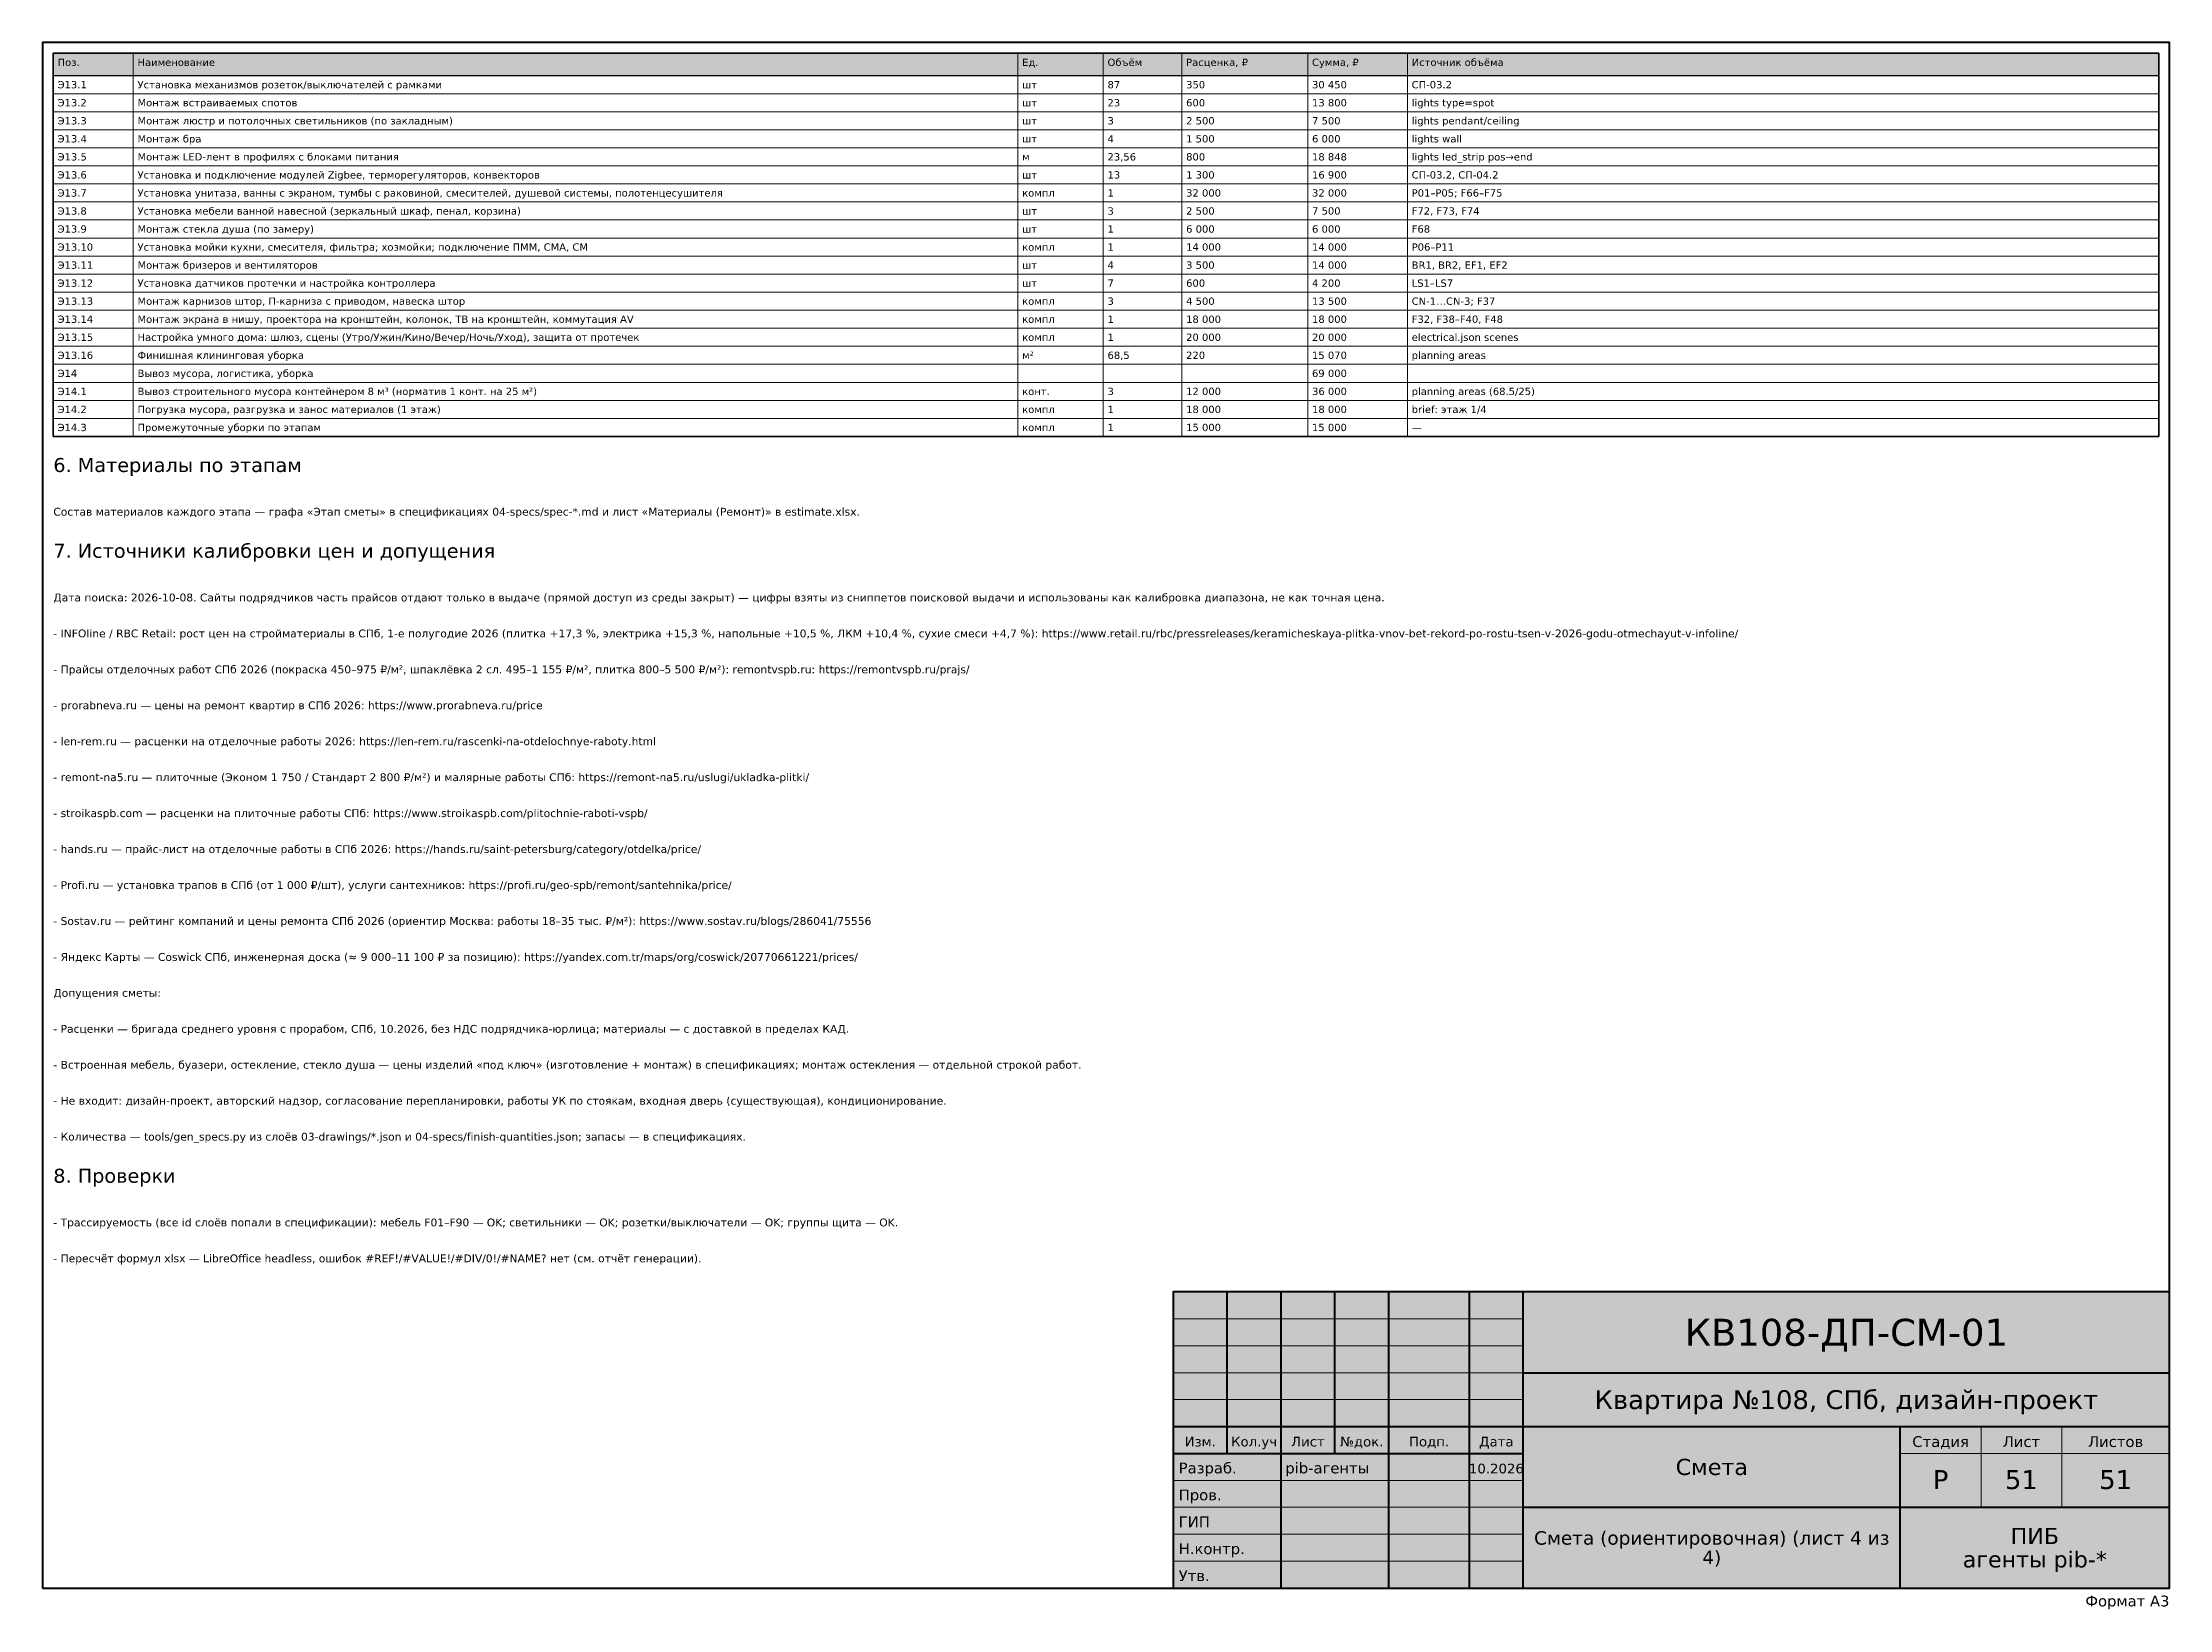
# Model space of a CAD drawing. Header units: millimetres. Extents: x 20 to 415, y 1 to 292.
import ezdxf
from ezdxf.enums import TextEntityAlignment as Align

# ---------------------------------------------------------------- set-up
doc = ezdxf.new("R2010")
doc.units = ezdxf.units.MM
doc.layers.add('FRAME', color=7, linetype='CONTINUOUS')
doc.layers.add('TEXT', color=7, linetype='CONTINUOUS')
doc.styles.add('GOST', font='DejaVuSans.ttf')

msp = doc.modelspace()

# ---------------------------------------------------------------- hatches: boundary and pattern name
at = {"layer": 'FRAME', "true_color": 0xffffff}
h = msp.add_hatch(color=7, dxfattribs=at)
h.dxf.hatch_style = 1
h.paths.add_polyline_path([(230, 5), (415, 5), (415, 60), (230, 60)])
at = {"layer": 'TEXT', "true_color": 0xe6e6e6}
h = msp.add_hatch(color=7, dxfattribs=at)
h.dxf.hatch_style = 1
h.paths.add_polyline_path([(22, 285.85), (413, 285.85), (413, 290), (22, 290)])

# ---------------------------------------------------------------- linework, layer by layer
at = {"layer": 'FRAME', "color": 7, "lineweight": 50}
for points in [[(20, 5), (415, 5), (415, 292), (20, 292)], [(230, 5), (415, 5), (415, 60), (230, 60)]]:
    msp.add_lwpolyline(points, close=True, dxfattribs=at)
for points in [[(240, 30), (240, 60)], [(250, 5), (250, 60)], [(260, 30), (260, 60)], [(270, 5), (270, 60)], [(285, 5), (285, 60)], [(295, 5), (295, 60)], [(295, 45), (415, 45)], [(230, 35), (295, 35)], [(295, 35), (415, 35)], [(365, 5), (365, 35)], [(230, 30), (295, 30)], [(295, 20), (415, 20)]]:
    msp.add_lwpolyline(points, dxfattribs=at)
at = {"layer": 'FRAME', "color": 7, "lineweight": 20}
for points in [[(230, 55), (295, 55)], [(230, 50), (295, 50)], [(230, 45), (295, 45)], [(230, 40), (295, 40)], [(380, 20), (380, 35)], [(395, 20), (395, 35)], [(365, 30), (415, 30)], [(230, 25), (295, 25)], [(230, 20), (295, 20)], [(230, 15), (295, 15)], [(230, 10), (295, 10)]]:
    msp.add_lwpolyline(points, dxfattribs=at)
at = {"layer": 'TEXT', "color": 7, "lineweight": 25}
msp.add_lwpolyline([(22, 285.85), (413, 285.85), (413, 290), (22, 290)], close=True, dxfattribs=at)
at = {"layer": 'TEXT', "color": 7, "lineweight": 15}
for points in [[(22, 290), (22, 285.85)], [(36.84, 290), (36.84, 285.85)], [(201.13, 290), (201.13, 285.85)], [(216.98, 290), (216.98, 285.85)], [(231.58, 290), (231.58, 285.85)], [(254.96, 290), (254.96, 285.85)], [(273.47, 290), (273.47, 285.85)], [(413, 290), (413, 285.85)], [(22, 285.85), (22, 282.5)], [(36.84, 285.85), (36.84, 282.5)], [(201.13, 285.85), (201.13, 282.5)], [(216.98, 285.85), (216.98, 282.5)], [(231.58, 285.85), (231.58, 282.5)], [(254.96, 285.85), (254.96, 282.5)], [(273.47, 285.85), (273.47, 282.5)], [(413, 285.85), (413, 282.5)], [(22, 282.5), (22, 279.15)], [(36.84, 282.5), (36.84, 279.15)], [(201.13, 282.5), (201.13, 279.15)], [(216.98, 282.5), (216.98, 279.15)], [(231.58, 282.5), (231.58, 279.15)], [(254.96, 282.5), (254.96, 279.15)], [(273.47, 282.5), (273.47, 279.15)], [(413, 282.5), (413, 279.15)], [(22, 279.15), (22, 275.8)], [(36.84, 279.15), (36.84, 275.8)], [(201.13, 279.15), (201.13, 275.8)], [(216.98, 279.15), (216.98, 275.8)], [(231.58, 279.15), (231.58, 275.8)], [(254.96, 279.15), (254.96, 275.8)], [(273.47, 279.15), (273.47, 275.8)], [(413, 279.15), (413, 275.8)], [(22, 275.8), (22, 272.45)], [(36.84, 275.8), (36.84, 272.45)], [(201.13, 275.8), (201.13, 272.45)], [(216.98, 275.8), (216.98, 272.45)], [(231.58, 275.8), (231.58, 272.45)], [(254.96, 275.8), (254.96, 272.45)], [(273.47, 275.8), (273.47, 272.45)], [(413, 275.8), (413, 272.45)], [(22, 272.45), (22, 269.1)], [(22, 269.1), (22, 265.75)], [(36.84, 272.45), (36.84, 269.1)], [(36.84, 269.1), (36.84, 265.75)], [(201.13, 272.45), (201.13, 269.1)], [(201.13, 269.1), (201.13, 265.75)], [(216.98, 272.45), (216.98, 269.1)], [(216.98, 269.1), (216.98, 265.75)], [(231.58, 272.45), (231.58, 269.1)], [(231.58, 269.1), (231.58, 265.75)], [(254.96, 272.45), (254.96, 269.1)], [(254.96, 269.1), (254.96, 265.75)], [(273.47, 272.45), (273.47, 269.1)], [(273.47, 269.1), (273.47, 265.75)], [(413, 272.45), (413, 269.1)], [(413, 269.1), (413, 265.75)], [(22, 265.75), (22, 262.4)], [(36.84, 265.75), (36.84, 262.4)], [(201.13, 265.75), (201.13, 262.4)], [(216.98, 265.75), (216.98, 262.4)], [(231.58, 265.75), (231.58, 262.4)], [(254.96, 265.75), (254.96, 262.4)], [(273.47, 265.75), (273.47, 262.4)], [(413, 265.75), (413, 262.4)], [(22, 262.4), (22, 259.05)], [(36.84, 262.4), (36.84, 259.05)], [(201.13, 262.4), (201.13, 259.05)], [(216.98, 262.4), (216.98, 259.05)], [(231.58, 262.4), (231.58, 259.05)], [(254.96, 262.4), (254.96, 259.05)], [(273.47, 262.4), (273.47, 259.05)], [(413, 262.4), (413, 259.05)], [(22, 259.05), (22, 255.7)], [(36.84, 259.05), (36.84, 255.7)], [(201.13, 259.05), (201.13, 255.7)], [(216.98, 259.05), (216.98, 255.7)], [(231.58, 259.05), (231.58, 255.7)], [(254.96, 259.05), (254.96, 255.7)], [(273.47, 259.05), (273.47, 255.7)], [(413, 259.05), (413, 255.7)], [(22, 255.7), (22, 252.35)], [(36.84, 255.7), (36.84, 252.35)], [(201.13, 255.7), (201.13, 252.35)], [(216.98, 255.7), (216.98, 252.35)], [(231.58, 255.7), (231.58, 252.35)], [(254.96, 255.7), (254.96, 252.35)], [(273.47, 255.7), (273.47, 252.35)], [(413, 255.7), (413, 252.35)], [(22, 252.35), (22, 249)], [(22, 249), (22, 245.65)], [(36.84, 252.35), (36.84, 249)], [(36.84, 249), (36.84, 245.65)], [(201.13, 252.35), (201.13, 249)], [(201.13, 249), (201.13, 245.65)], [(216.98, 252.35), (216.98, 249)], [(216.98, 249), (216.98, 245.65)], [(231.58, 252.35), (231.58, 249)], [(231.58, 249), (231.58, 245.65)], [(254.96, 252.35), (254.96, 249)], [(254.96, 249), (254.96, 245.65)], [(273.47, 252.35), (273.47, 249)], [(273.47, 249), (273.47, 245.65)], [(413, 252.35), (413, 249)], [(413, 249), (413, 245.65)], [(22, 245.65), (22, 242.3)], [(36.84, 245.65), (36.84, 242.3)], [(201.13, 245.65), (201.13, 242.3)], [(216.98, 245.65), (216.98, 242.3)], [(231.58, 245.65), (231.58, 242.3)], [(254.96, 245.65), (254.96, 242.3)], [(273.47, 245.65), (273.47, 242.3)], [(413, 245.65), (413, 242.3)], [(22, 242.3), (22, 238.95)], [(36.84, 242.3), (36.84, 238.95)], [(201.13, 242.3), (201.13, 238.95)], [(216.98, 242.3), (216.98, 238.95)], [(231.58, 242.3), (231.58, 238.95)], [(254.96, 242.3), (254.96, 238.95)], [(273.47, 242.3), (273.47, 238.95)], [(413, 242.3), (413, 238.95)], [(22, 238.95), (22, 235.6)], [(36.84, 238.95), (36.84, 235.6)], [(201.13, 238.95), (201.13, 235.6)], [(216.98, 238.95), (216.98, 235.6)], [(231.58, 238.95), (231.58, 235.6)], [(254.96, 238.95), (254.96, 235.6)], [(273.47, 238.95), (273.47, 235.6)], [(413, 238.95), (413, 235.6)], [(22, 235.6), (22, 232.25)], [(36.84, 235.6), (36.84, 232.25)], [(201.13, 235.6), (201.13, 232.25)], [(216.98, 235.6), (216.98, 232.25)], [(231.58, 235.6), (231.58, 232.25)], [(254.96, 235.6), (254.96, 232.25)], [(273.47, 235.6), (273.47, 232.25)], [(413, 235.6), (413, 232.25)], [(22, 232.25), (22, 228.9)], [(36.84, 232.25), (36.84, 228.9)], [(201.13, 232.25), (201.13, 228.9)], [(216.98, 232.25), (216.98, 228.9)], [(231.58, 232.25), (231.58, 228.9)], [(254.96, 232.25), (254.96, 228.9)], [(273.47, 232.25), (273.47, 228.9)], [(413, 232.25), (413, 228.9)], [(22, 228.9), (22, 225.55)], [(22, 225.55), (22, 222.2)], [(36.84, 228.9), (36.84, 225.55)], [(36.84, 225.55), (36.84, 222.2)], [(201.13, 228.9), (201.13, 225.55)], [(201.13, 225.55), (201.13, 222.2)], [(216.98, 228.9), (216.98, 225.55)], [(216.98, 225.55), (216.98, 222.2)], [(231.58, 228.9), (231.58, 225.55)], [(231.58, 225.55), (231.58, 222.2)], [(254.96, 228.9), (254.96, 225.55)], [(254.96, 225.55), (254.96, 222.2)], [(273.47, 228.9), (273.47, 225.55)], [(273.47, 225.55), (273.47, 222.2)], [(413, 228.9), (413, 225.55)], [(413, 225.55), (413, 222.2)], [(22, 222.2), (22, 218.85)], [(36.84, 222.2), (36.84, 218.85)], [(201.13, 222.2), (201.13, 218.85)], [(216.98, 222.2), (216.98, 218.85)], [(231.58, 222.2), (231.58, 218.85)], [(254.96, 222.2), (254.96, 218.85)], [(273.47, 222.2), (273.47, 218.85)], [(413, 222.2), (413, 218.85)]]:
    msp.add_lwpolyline(points, dxfattribs=at)
at = {"layer": 'TEXT', "color": 7, "lineweight": 35}
msp.add_lwpolyline([(22, 218.85), (413, 218.85), (413, 290), (22, 290)], close=True, dxfattribs=at)
at = {"layer": 'TEXT', "color": 7, "lineweight": 15}
for points in [[(22, 282.5), (413, 282.5), (413, 285.85), (22, 285.85)], [(22, 279.15), (413, 279.15), (413, 282.5), (22, 282.5)], [(22, 275.8), (413, 275.8), (413, 279.15), (22, 279.15)], [(22, 272.45), (413, 272.45), (413, 275.8), (22, 275.8)], [(22, 269.1), (413, 269.1), (413, 272.45), (22, 272.45)], [(22, 265.75), (413, 265.75), (413, 269.1), (22, 269.1)], [(22, 262.4), (413, 262.4), (413, 265.75), (22, 265.75)], [(22, 259.05), (413, 259.05), (413, 262.4), (22, 262.4)], [(22, 255.7), (413, 255.7), (413, 259.05), (22, 259.05)], [(22, 252.35), (413, 252.35), (413, 255.7), (22, 255.7)], [(22, 249), (413, 249), (413, 252.35), (22, 252.35)], [(22, 245.65), (413, 245.65), (413, 249), (22, 249)], [(22, 242.3), (413, 242.3), (413, 245.65), (22, 245.65)], [(22, 238.95), (413, 238.95), (413, 242.3), (22, 242.3)], [(22, 235.6), (413, 235.6), (413, 238.95), (22, 238.95)], [(22, 232.25), (413, 232.25), (413, 235.6), (22, 235.6)], [(22, 228.9), (413, 228.9), (413, 232.25), (22, 232.25)], [(22, 225.55), (413, 225.55), (413, 228.9), (22, 228.9)], [(22, 222.2), (413, 222.2), (413, 225.55), (22, 225.55)], [(22, 218.85), (413, 218.85), (413, 222.2), (22, 222.2)]]:
    msp.add_lwpolyline(points, close=True, dxfattribs=at)

# ---------------------------------------------------------------- texts
at = {"layer": 'FRAME', "color": 7, "style": 'GOST'}
for s, height, p in [('КВ108-ДП-СМ-01', 5, (355, 50)), ('Квартира №108, СПб, дизайн-проект', 3.5, (355, 38.25)), ('Изм.', 1.8, (235, 31.3)), ('Кол.уч', 1.8, (245, 31.3)), ('Лист', 1.8, (255, 31.3)), ('№док.', 1.8, (265, 31.3)), ('Подп.', 1.8, (277.5, 31.3)), ('Дата', 1.8, (290, 31.3)), ('Стадия', 2, (372.5, 31.2)), ('Лист', 2, (387.5, 31.2)), ('Листов', 2, (405, 31.2)), ('10.2026', 1.8, (290, 26.3)), ('Смета', 3, (330, 26)), ('Р', 3.5, (372.5, 23.4)), ('51', 3.5, (387.5, 23.4)), ('51', 3.5, (405, 23.4)), ('ПИБ', 3, (390, 13.18)), ('Смета (ориентировочная) (лист 4 из', 2.5, (330, 13.06)), ('4)', 2.5, (330, 9.44)), ('агенты pib-*', 3, (390, 8.83))]:
    msp.add_text(s, height=height, dxfattribs=at).set_placement(p, align=Align.CENTER)
for s, p in [('Разраб.', (231, 26.3)), ('pib-агенты', (250.8, 26.3)), ('Пров.', (231, 21.3)), ('ГИП', (231, 16.3)), ('Н.контр.', (231, 11.3)), ('Утв.', (231, 6.3))]:
    msp.add_text(s, height=2, dxfattribs=at).set_placement(p)
msp.add_text('Формат A3', height=2, dxfattribs=at).set_placement((415, 1.6), align=Align.RIGHT)
at = {"layer": 'TEXT', "color": 7, "style": 'GOST'}
for s, height, p in [('Поз.', 1.35, (22.8, 287.65)), ('Наименование', 1.35, (37.64, 287.65)), ('Ед.', 1.35, (201.93, 287.65)), ('Объём', 1.35, (217.78, 287.65)), ('Расценка, ₽', 1.35, (232.38, 287.65)), ('Сумма, ₽', 1.35, (255.76, 287.65)), ('Источник объёма', 1.35, (274.27, 287.65)), ('Э13.1', 1.35, (22.8, 283.5)), ('Установка механизмов розеток/выключателей с рамками', 1.35, (37.64, 283.5)), ('шт', 1.35, (201.93, 283.5)), ('87', 1.35, (217.78, 283.5)), ('350', 1.35, (232.38, 283.5)), ('30 450', 1.35, (255.76, 283.5)), ('СП-03.2', 1.35, (274.27, 283.5)), ('Э13.2', 1.35, (22.8, 280.15)), ('Монтаж встраиваемых спотов', 1.35, (37.64, 280.15)), ('шт', 1.35, (201.93, 280.15)), ('23', 1.35, (217.78, 280.15)), ('600', 1.35, (232.38, 280.15)), ('13 800', 1.35, (255.76, 280.15)), ('lights type=spot', 1.35, (274.27, 280.15)), ('Э13.3', 1.35, (22.8, 276.8)), ('Монтаж люстр и потолочных светильников (по закладным)', 1.35, (37.64, 276.8)), ('шт', 1.35, (201.93, 276.8)), ('3', 1.35, (217.78, 276.8)), ('2 500', 1.35, (232.38, 276.8)), ('7 500', 1.35, (255.76, 276.8)), ('lights pendant/ceiling', 1.35, (274.27, 276.8)), ('Э13.4', 1.35, (22.8, 273.45)), ('Монтаж бра', 1.35, (37.64, 273.45)), ('шт', 1.35, (201.93, 273.45)), ('4', 1.35, (217.78, 273.45)), ('1 500', 1.35, (232.38, 273.45)), ('6 000', 1.35, (255.76, 273.45)), ('lights wall', 1.35, (274.27, 273.45)), ('Э13.5', 1.35, (22.8, 270.1)), ('Монтаж LED-лент в профилях с блоками питания', 1.35, (37.64, 270.1)), ('м', 1.35, (201.93, 270.1)), ('23,56', 1.35, (217.78, 270.1)), ('800', 1.35, (232.38, 270.1)), ('18 848', 1.35, (255.76, 270.1)), ('lights led_strip pos→end', 1.35, (274.27, 270.1)), ('Э13.6', 1.35, (22.8, 266.75)), ('Э13.7', 1.35, (22.8, 263.4)), ('Установка и подключение модулей Zigbee, терморегуляторов, конвекторов', 1.35, (37.64, 266.75)), ('Установка унитаза, ванны с экраном, тумбы с раковиной, смесителей, душевой системы, полотенцесушителя', 1.35, (37.64, 263.4)), ('шт', 1.35, (201.93, 266.75)), ('13', 1.35, (217.78, 266.75)), ('1', 1.35, (217.78, 263.4)), ('32 000', 1.35, (232.38, 263.4)), ('1 300', 1.35, (232.38, 266.75)), ('32 000', 1.35, (255.76, 263.4)), ('16 900', 1.35, (255.76, 266.75)), ('СП-03.2, СП-04.2', 1.35, (274.27, 266.75)), ('P01–P05; F66–F75', 1.35, (274.27, 263.4)), ('Э13.8', 1.35, (22.8, 260.05)), ('Установка мебели ванной навесной (зеркальный шкаф, пенал, корзина)', 1.35, (37.64, 260.05)), ('компл', 1.35, (201.93, 263.4)), ('шт', 1.35, (201.93, 260.05)), ('3', 1.35, (217.78, 260.05)), ('2 500', 1.35, (232.38, 260.05)), ('7 500', 1.35, (255.76, 260.05)), ('F72, F73, F74', 1.35, (274.27, 260.05)), ('Э13.9', 1.35, (22.8, 256.7)), ('Монтаж стекла душа (по замеру)', 1.35, (37.64, 256.7)), ('шт', 1.35, (201.93, 256.7)), ('1', 1.35, (217.78, 256.7)), ('6 000', 1.35, (232.38, 256.7)), ('6 000', 1.35, (255.76, 256.7)), ('F68', 1.35, (274.27, 256.7)), ('Э13.10', 1.35, (22.8, 253.35)), ('Установка мойки кухни, смесителя, фильтра; хозмойки; подключение ПММ, СМА, СМ', 1.35, (37.64, 253.35)), ('компл', 1.35, (201.93, 253.35)), ('1', 1.35, (217.78, 253.35)), ('14 000', 1.35, (232.38, 253.35)), ('14 000', 1.35, (255.76, 253.35)), ('P06–P11', 1.35, (274.27, 253.35)), ('Э13.11', 1.35, (22.8, 250)), ('Монтаж бризеров и вентиляторов', 1.35, (37.64, 250)), ('шт', 1.35, (201.93, 250)), ('4', 1.35, (217.78, 250)), ('3 500', 1.35, (232.38, 250)), ('14 000', 1.35, (255.76, 250)), ('BR1, BR2, EF1, EF2', 1.35, (274.27, 250)), ('Э13.12', 1.35, (22.8, 246.65)), ('Установка датчиков протечки и настройка контроллера', 1.35, (37.64, 246.65)), ('шт', 1.35, (201.93, 246.65)), ('7', 1.35, (217.78, 246.65)), ('600', 1.35, (232.38, 246.65)), ('4 200', 1.35, (255.76, 246.65)), ('LS1–LS7', 1.35, (274.27, 246.65)), ('Э13.13', 1.35, (22.8, 243.3)), ('Э13.14', 1.35, (22.8, 239.95)), ('Монтаж карнизов штор, П-карниза с приводом, навеска штор', 1.35, (37.64, 243.3)), ('Монтаж экрана в нишу, проектора на кронштейн, колонок, ТВ на кронштейн, коммутация AV', 1.35, (37.64, 239.95)), ('компл', 1.35, (201.93, 243.3)), ('компл', 1.35, (201.93, 239.95)), ('3', 1.35, (217.78, 243.3)), ('1', 1.35, (217.78, 239.95)), ('4 500', 1.35, (232.38, 243.3)), ('18 000', 1.35, (232.38, 239.95)), ('13 500', 1.35, (255.76, 243.3)), ('18 000', 1.35, (255.76, 239.95)), ('CN-1…CN-3; F37', 1.35, (274.27, 243.3)), ('F32, F38–F40, F48', 1.35, (274.27, 239.95)), ('Э13.15', 1.35, (22.8, 236.6)), ('Настройка умного дома: шлюз, сцены (Утро/Ужин/Кино/Вечер/Ночь/Уход), защита от протечек', 1.35, (37.64, 236.6)), ('компл', 1.35, (201.93, 236.6)), ('1', 1.35, (217.78, 236.6)), ('20 000', 1.35, (232.38, 236.6)), ('20 000', 1.35, (255.76, 236.6)), ('electrical.json scenes', 1.35, (274.27, 236.6)), ('Э13.16', 1.35, (22.8, 233.25)), ('Финишная клининговая уборка', 1.35, (37.64, 233.25)), ('м²', 1.35, (201.93, 233.25)), ('68,5', 1.35, (217.78, 233.25)), ('220', 1.35, (232.38, 233.25)), ('15 070', 1.35, (255.76, 233.25)), ('planning areas', 1.35, (274.27, 233.25)), ('Э14', 1.35, (22.8, 229.9)), ('Вывоз мусора, логистика, уборка', 1.35, (37.64, 229.9)), ('69 000', 1.35, (255.76, 229.9)), ('Э14.1', 1.35, (22.8, 226.55)), ('Вывоз строительного мусора контейнером 8 м³ (норматив 1 конт. на 25 м²)', 1.35, (37.64, 226.55)), ('конт.', 1.35, (201.93, 226.55)), ('3', 1.35, (217.78, 226.55)), ('12 000', 1.35, (232.38, 226.55)), ('36 000', 1.35, (255.76, 226.55)), ('planning areas (68.5/25)', 1.35, (274.27, 226.55)), ('Э14.2', 1.35, (22.8, 223.2)), ('Э14.3', 1.35, (22.8, 219.85)), ('Погрузка мусора, разгрузка и занос материалов (1 этаж)', 1.35, (37.64, 223.2)), ('Промежуточные уборки по этапам', 1.35, (37.64, 219.85)), ('компл', 1.35, (201.93, 223.2)), ('1', 1.35, (217.78, 223.2)), ('18 000', 1.35, (232.38, 223.2)), ('15 000', 1.35, (232.38, 219.85)), ('18 000', 1.35, (255.76, 223.2)), ('15 000', 1.35, (255.76, 219.85)), ('brief: этаж 1/4', 1.35, (274.27, 223.2)), ('компл', 1.35, (201.93, 219.85)), ('1', 1.35, (217.78, 219.85)), ('—', 1.35, (274.27, 219.85)), ('6. Материалы по этапам', 2.6, (22, 212.25)), ('Состав материалов каждого этапа — графа «Этап сметы» в спецификациях 04-specs/spec-*.md и лист «Материалы (Ремонт)» в estimate.xlsx.', 1.45, (22, 204.15)), ('7. Источники калибровки цен и допущения', 2.6, (22, 196.32)), ('Дата поиска: 2026-10-08. Сайты подрядчиков часть прайсов отдают только в выдаче (прямой доступ из среды закрыт) — цифры взяты из сниппетов поисковой выдачи и использованы как калибровка диапазона, не как точная цена.', 1.45, (22, 188.22)), ('- INFOline / RBC Retail: рост цен на стройматериалы в СПб, 1-е полугодие 2026 (плитка +17,3 %, электрика +15,3 %, напольные +10,5 %, ЛКМ +10,4 %, сухие смеси +4,7 %): https://www.retail.ru/rbc/pressreleases/keramicheskaya-plitka-vnov-bet-rekord-po-rostu-tsen-v-2026-godu-otmechayut-v-infoline/', 1.45, (22, 181.55)), ('- Прайсы отделочных работ СПб 2026 (покраска 450–975 ₽/м², шпаклёвка 2 сл. 495–1 155 ₽/м², плитка 800–5 500 ₽/м²): remontvspb.ru: https://remontvspb.ru/prajs/', 1.45, (22, 174.87)), ('- prorabneva.ru — цены на ремонт квартир в СПб 2026: https://www.prorabneva.ru/price', 1.45, (22, 168.2)), ('- len-rem.ru — расценки на отделочные работы 2026: https://len-rem.ru/rascenki-na-otdelochnye-raboty.html', 1.45, (22, 161.52)), ('- remont-na5.ru — плиточные (Эконом 1 750 / Стандарт 2 800 ₽/м²) и малярные работы СПб: https://remont-na5.ru/uslugi/ukladka-plitki/', 1.45, (22, 154.85)), ('- stroikaspb.com — расценки на плиточные работы СПб: https://www.stroikaspb.com/plitochnie-raboti-vspb/', 1.45, (22, 148.17)), ('- hands.ru — прайс-лист на отделочные работы в СПб 2026: https://hands.ru/saint-petersburg/category/otdelka/price/', 1.45, (22, 141.5)), ('- Profi.ru — установка трапов в СПб (от 1 000 ₽/шт), услуги сантехников: https://profi.ru/geo-spb/remont/santehnika/price/', 1.45, (22, 134.82)), ('- Sostav.ru — рейтинг компаний и цены ремонта СПб 2026 (ориентир Москва: работы 18–35 тыс. ₽/м²): https://www.sostav.ru/blogs/286041/75556', 1.45, (22, 128.15)), ('- Яндекс Карты — Coswick СПб, инженерная доска (≈ 9 000–11 100 ₽ за позицию): https://yandex.com.tr/maps/org/coswick/20770661221/prices/', 1.45, (22, 121.47)), ('Допущения сметы:', 1.45, (22, 114.8)), ('- Расценки — бригада среднего уровня с прорабом, СПб, 10.2026, без НДС подрядчика-юрлица; материалы — с доставкой в пределах КАД.', 1.45, (22, 108.12)), ('- Встроенная мебель, буазери, остекление, стекло душа — цены изделий «под ключ» (изготовление + монтаж) в спецификациях; монтаж остекления — отдельной строкой работ.', 1.45, (22, 101.45)), ('- Не входит: дизайн-проект, авторский надзор, согласование перепланировки, работы УК по стоякам, входная дверь (существующая), кондиционирование.', 1.45, (22, 94.77)), ('- Количества — tools/gen_specs.py из слоёв 03-drawings/*.json и 04-specs/finish-quantities.json; запасы — в спецификациях.', 1.45, (22, 88.1)), ('8. Проверки', 2.6, (22, 80.27)), ('- Трассируемость (все id слоёв попали в спецификации): мебель F01–F90 — OK; светильники — OK; розетки/выключатели — OK; группы щита — OK.', 1.45, (22, 72.17)), ('- Пересчёт формул xlsx — LibreOffice headless, ошибок #REF!/#VALUE!/#DIV/0!/#NAME? нет (см. отчёт генерации).', 1.45, (22, 65.5))]:
    msp.add_text(s, height=height, dxfattribs=at).set_placement(p)

doc.saveas('drawing.dxf')
